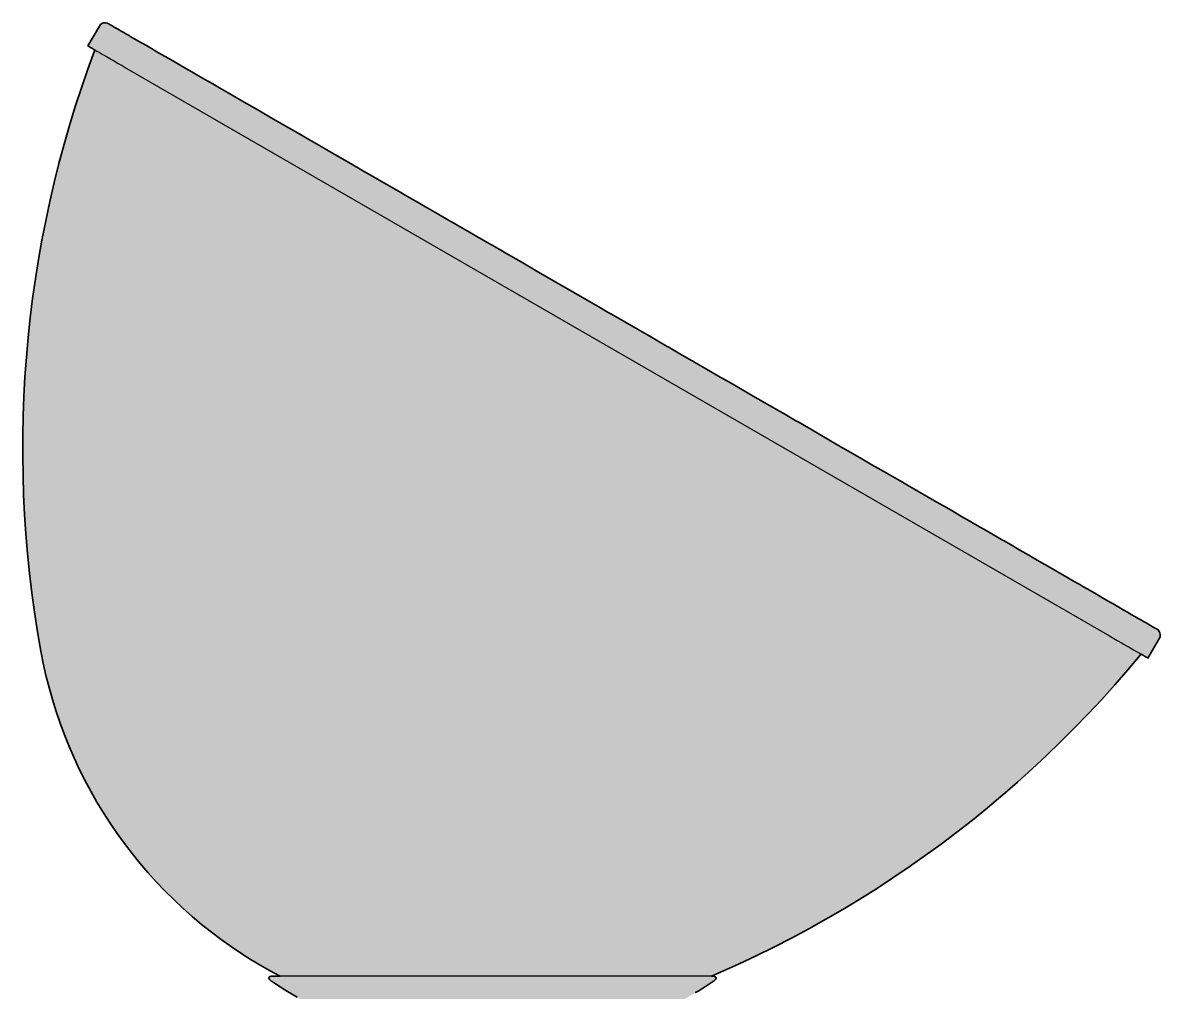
# Model space of a CAD drawing. Header units: millimetres. Extents: x 76 to 984, y 89 to 1115.
# Drawn here: x 637.1 to 984.1, y 819.2 to 1114.9 of the extents above; entities that cross this region are included whole.
import ezdxf

# ---------------------------------------------------------------- set-up
doc = ezdxf.new("R2010")
doc.units = ezdxf.units.MM
doc.layers.add('Blocks', color=7, linetype='Continuous')
doc.layers.add('Blocks$Fill', color=7, linetype='Continuous', true_color=0xffffff)
doc.layers.add('Blocks$Inner', color=7, linetype='Continuous', lineweight=25, true_color=0x007f00)
doc.layers.add('Blocks$Outline', color=7, linetype='Continuous', lineweight=35, true_color=0xff3f3f)

# ---------------------------------------------------------------- blocks, each defined once
blk = doc.blocks.new('Taccia Small Table Lamp Side')
at = {"layer": 'Blocks$Fill'}
blk.add_hatch(color=256, dxfattribs=at).paths.add_polyline_path([(51.56, 488.39), (51.69, 488.32), (51.77, 488.27), (51.95, 488.17), (52.24, 488), (52.35, 487.93), (52.7, 487.74), (52.97, 487.58), (53.53, 487.26), (53.75, 487.13), (53.8, 487.1), (53.88, 487.06), (54.17, 486.89), (54.71, 486.57), (55.25, 486.26), (56.1, 485.77), (56.72, 485.41), (57.7, 484.85), (58.07, 484.63), (59.18, 483.99), (60.38, 483.3), (61.66, 482.56), (62.99, 481.79), (64.56, 480.89), (65.86, 480.14), (66, 480.06), (67.6, 479.13), (68.49, 478.62), (69.83, 477.85), (71.77, 476.72), (73.81, 475.55), (75.03, 474.85), (76.82, 473.81), (78.89, 472.61), (81.04, 471.38), (83.25, 470.1), (84.21, 469.55), (85.29, 468.92), (85.8, 468.62), (87.9, 467.41), (90.33, 466.01), (92.82, 464.57), (95.38, 463.09), (98, 461.58), (98.83, 461.1), (101.76, 459.41), (104.6, 457.77), (106.25, 456.82), (109.11, 455.17), (112.04, 453.48), (114.19, 452.23), (116.34, 450.99), (118.05, 450.01), (121.13, 448.23), (124.26, 446.42), (126.51, 445.12), (127.63, 444.47), (128.72, 443.85), (130.67, 442.72), (132.97, 441.39), (134.69, 440.4), (137.92, 438.54), (140.62, 436.97), (141.95, 436.21), (145.65, 434.07), (145.9, 433.92), (147.45, 433.03), (150.27, 431.4), (151.71, 430.57), (154.42, 429), (155.83, 428.19), (156.99, 427.53), (157.96, 426.96), (161.52, 424.91), (164.3, 423.3), (164.73, 423.06), (167.17, 421.65), (169.34, 420.39), (171.1, 419.38), (172.59, 418.52), (172.96, 418.3), (173.29, 418.11), (177.26, 415.82), (178.85, 414.9), (180.55, 413.92), (181.87, 413.16), (185.27, 411.19), (187.87, 409.69), (188.59, 409.28), (192.64, 406.94), (193.05, 406.71), (193.35, 406.53), (197.41, 404.19), (201.48, 401.84), (203.86, 400.46), (204.84, 399.9), (208.91, 397.55), (212.99, 395.19), (217.07, 392.84), (221.15, 390.48), (221.86, 390.07), (222.13, 389.92), (225.21, 388.13), (229.27, 385.79), (229.53, 385.64), (229.99, 385.38), (231.21, 384.68), (233.32, 383.45), (237.35, 381.13), (241.37, 378.81), (245.37, 376.5), (249.34, 374.21), (249.78, 373.95), (250.04, 373.8), (253.98, 371.52), (256.07, 370.32), (257.21, 369.66), (261.1, 367.41), (261.79, 367.02), (265.64, 364.79), (269.46, 362.59), (270.63, 361.91), (271.71, 361.29), (275.18, 359.29), (275.58, 359.06), (276.98, 358.25), (280.68, 356.11), (284.33, 354), (287.94, 351.92), (291.49, 349.87), (293.63, 348.63), (295.18, 347.74), (298.36, 345.9), (301.5, 344.09), (304.58, 342.31), (306.16, 341.4), (308.44, 340.09), (311.64, 338.23), (313.51, 337.15), (316.38, 335.5), (319.19, 333.88), (320.87, 332.91), (323.8, 331.22), (324.19, 330.99), (324.62, 330.74), (327.25, 329.23), (328.64, 328.42), (329.45, 327.96), (332.16, 326.39), (332.98, 325.92), (334.73, 324.91), (337.09, 323.55), (339.37, 322.22), (341.59, 320.94), (343.74, 319.71), (345.81, 318.51), (347.53, 317.51), (348.82, 316.77), (350.86, 315.6), (352.8, 314.47), (354.65, 313.4), (356.41, 312.39), (358.07, 311.43), (358.91, 310.94), (359.6, 310.54), (360.97, 309.76), (362.25, 309.02), (363.44, 308.33), (364.55, 307.69), (365.58, 307.09), (366.52, 306.55), (367.2, 306.16), (367.73, 305.85), (368.46, 305.43), (369.1, 305.06), (369.53, 304.81), (369.93, 304.58), (370.34, 304.34), (370.67, 304.15), (370.9, 304.02), (370.94, 304), (371.07, 303.93), (371.13, 303.89), (371.59, 303.59), (371.95, 303.17), (372.18, 302.68), (372.27, 302.14), (372.21, 301.59), (372, 301.08), (368.5, 295.02), (368.46, 295.05), (368.29, 295.14), (368.25, 295.17), (368.19, 295.2), (367.44, 295.63), (367.43, 295.64), (367.41, 295.65), (367.24, 295.75), (367.21, 295.77), (367.18, 295.78), (367.14, 295.81), (367.02, 295.87), (366.84, 295.98), (366.65, 296.09), (366.4, 296.24), (358.41, 286.88), (350.3, 278.04), (341.89, 269.48), (333.19, 261.21), (324.21, 253.26), (314.96, 245.61), (305.45, 238.29), (295.69, 231.31), (285.69, 224.67), (275.48, 218.37), (265.05, 212.44), (254.42, 206.86), (243.6, 201.66), (235.32, 198), (236.03, 197.99), (236.33, 197.94), (236.55, 197.84), (236.71, 197.72), (236.78, 197.56), (236.78, 197.37), (236.7, 197.17), (236.54, 196.95), (236.3, 196.72), (236.01, 196.5), (236.01, 196.5), (234.47, 195.47), (231.5, 193.58), (228.51, 191.8), (225.53, 190.14), (222.58, 188.6), (219.66, 187.18), (219.24, 186.99), (219.24, 186.99), (218.96, 186.84), (218.71, 186.64), (218.48, 186.42), (218.29, 186.16), (218.13, 185.88), (218.01, 185.58), (217.94, 185.27), (217.91, 184.95), (217.91, 184.95), (217.63, 171), (217.65, 171), (218.62, 171), (219.65, 171), (220.73, 171), (221.87, 171), (222.13, 171), (222.2, 171), (222.39, 171), (222.5, 171), (222.53, 171), (223.24, 171), (224.36, 171), (225.49, 171), (226.63, 171), (226.72, 171), (226.82, 171), (226.91, 171), (226.99, 171), (227.07, 171), (227.15, 171), (227.25, 171), (227.35, 170.99), (227.45, 170.98), (227.55, 170.97), (227.64, 170.96), (227.74, 170.94), (227.83, 170.91), (227.93, 170.89), (228.02, 170.86), (228.12, 170.83), (228.21, 170.79), (228.3, 170.75), (228.4, 170.71), (228.49, 170.66), (228.58, 170.61), (228.65, 170.57), (228.66, 170.56), (228.74, 170.51), (228.75, 170.5), (228.83, 170.44), (228.92, 170.38), (229, 170.32), (229.07, 170.25), (229.15, 170.18), (229.22, 170.11), (229.29, 170.03), (229.36, 169.96), (229.43, 169.88), (229.49, 169.79), (229.55, 169.71), (229.61, 169.62), (229.66, 169.53), (229.71, 169.44), (229.76, 169.35), (229.81, 169.25), (229.83, 169.2), (229.85, 169.15), (229.87, 169.09), (229.89, 169.05), (229.9, 168.99), (229.92, 168.95), (229.93, 168.89), (229.95, 168.84), (229.96, 168.79), (229.97, 168.73), (229.98, 168.68), (229.99, 168.61), (230, 168.57), (230.01, 168.5), (230.01, 168.46), (230.02, 168.38), (230.02, 168.33), (230.03, 168.25), (230.03, 168.19), (230.03, 168.13), (230.02, 168), (230.02, 97.5), (230.02, 27), (230.03, 26.87), (230.03, 26.81), (230.03, 26.75), (230.02, 26.67), (230.02, 26.62), (230.01, 26.54), (230.01, 26.5), (230, 26.43), (229.99, 26.39), (229.98, 26.32), (229.97, 26.27), (229.96, 26.21), (229.95, 26.16), (229.93, 26.11), (229.92, 26.05), (229.91, 26.01), (229.89, 25.95), (229.87, 25.91), (229.85, 25.85), (229.83, 25.8), (229.81, 25.75), (229.76, 25.65), (229.71, 25.56), (229.66, 25.47), (229.61, 25.38), (229.55, 25.29), (229.49, 25.21), (229.43, 25.12), (229.36, 25.04), (229.29, 24.97), (229.22, 24.89), (229.15, 24.82), (229.07, 24.75), (229, 24.68), (228.92, 24.62), (228.83, 24.56), (228.75, 24.5), (228.74, 24.49), (228.66, 24.44), (228.65, 24.43), (228.58, 24.39), (228.49, 24.34), (228.4, 24.29), (228.3, 24.25), (228.21, 24.21), (228.12, 24.17), (228.02, 24.14), (227.93, 24.11), (227.83, 24.09), (227.74, 24.06), (227.64, 24.04), (227.55, 24.03), (227.45, 24.02), (227.35, 24.01), (227.25, 24), (227.15, 24), (227.07, 24), (226.99, 24), (226.91, 24), (226.82, 24), (226.72, 24), (226.63, 24), (225.52, 24), (224.42, 24), (223.34, 24), (222.53, 24), (222.5, 24), (222.39, 24), (222.2, 24), (222.13, 24), (221.87, 24), (220.73, 24), (219.65, 24), (218.62, 24), (217.65, 24), (217.61, 24), (217.66, 21.04), (217.66, 21.04), (217.6, 19.55), (217.58, 18.22), (217.6, 16.76), (217.65, 15.36), (217.77, 13.74), (217.8, 13.45), (217.83, 10.99), (217.84, 10.99), (217.84, 10.99), (217.88, 10.8), (217.99, 10.64), (218.15, 10.54), (218.34, 10.5), (218.87, 10.5), (239.14, 10.5), (239.33, 10.46), (239.49, 10.36), (239.6, 10.2), (239.64, 10.01), (239.64, 10.01), (239.63, 10.01), (239.78, 1.51), (239.78, 1.51), (239.79, 1.51), (239.75, 1.31), (239.64, 1.15), (239.48, 1.04), (239.29, 1), (239.28, 1), (235.8, 1), (235.8, 0), (235.79, 0), (101.3, 0), (101.3, 1), (101.17, 1), (97.81, 1), (97.62, 1.04), (97.45, 1.15), (97.35, 1.31), (97.31, 1.51), (97.47, 10.01), (97.46, 10.01), (97.5, 10.2), (97.61, 10.36), (97.77, 10.46), (97.96, 10.5), (97.97, 10.5), (118.76, 10.5), (118.95, 10.54), (119.11, 10.64), (119.22, 10.8), (119.26, 10.99), (119.27, 10.99), (119.49, 24), (119.45, 24), (118.48, 24), (117.45, 24), (116.37, 24), (115.23, 24), (115.03, 24), (114.86, 24), (114.67, 24), (114.57, 24), (113.76, 24), (112.68, 24), (111.58, 24), (110.47, 24), (110.37, 24), (110.28, 24), (110.19, 24), (110.11, 24), (110.02, 24), (109.94, 24), (109.85, 24), (109.75, 24.01), (109.65, 24.02), (109.55, 24.03), (109.46, 24.04), (109.36, 24.06), (109.26, 24.09), (109.17, 24.11), (109.07, 24.14), (108.98, 24.17), (108.89, 24.21), (108.79, 24.25), (108.7, 24.29), (108.61, 24.34), (108.52, 24.39), (108.45, 24.43), (108.43, 24.44), (108.36, 24.49), (108.35, 24.5), (108.26, 24.56), (108.18, 24.62), (108.1, 24.68), (108.02, 24.75), (107.95, 24.82), (107.88, 24.89), (107.8, 24.97), (107.74, 25.04), (107.67, 25.12), (107.61, 25.21), (107.55, 25.29), (107.49, 25.38), (107.44, 25.47), (107.38, 25.56), (107.33, 25.65), (107.29, 25.75), (107.27, 25.79), (107.25, 25.85), (107.23, 25.9), (107.21, 25.95), (107.19, 26.01), (107.18, 26.05), (107.16, 26.11), (107.15, 26.16), (107.14, 26.21), (107.12, 26.27), (107.12, 26.32), (107.1, 26.39), (107.1, 26.43), (107.09, 26.5), (107.08, 26.54), (107.08, 26.62), (107.07, 26.67), (107.07, 26.75), (107.07, 26.82), (107.07, 26.87), (107.07, 27), (107.07, 97.5), (107.07, 168), (107.07, 168.13), (107.07, 168.18), (107.07, 168.25), (107.07, 168.33), (107.08, 168.38), (107.08, 168.46), (107.09, 168.5), (107.1, 168.57), (107.1, 168.61), (107.12, 168.68), (107.12, 168.73), (107.14, 168.79), (107.15, 168.84), (107.16, 168.89), (107.18, 168.95), (107.19, 168.99), (107.21, 169.05), (107.23, 169.09), (107.25, 169.15), (107.27, 169.21), (107.29, 169.25), (107.33, 169.35), (107.38, 169.44), (107.44, 169.53), (107.49, 169.62), (107.55, 169.71), (107.61, 169.79), (107.67, 169.88), (107.74, 169.96), (107.8, 170.03), (107.88, 170.11), (107.95, 170.18), (108.02, 170.25), (108.1, 170.32), (108.18, 170.38), (108.26, 170.44), (108.35, 170.5), (108.36, 170.51), (108.43, 170.56), (108.45, 170.57), (108.52, 170.61), (108.61, 170.66), (108.7, 170.71), (108.79, 170.75), (108.89, 170.79), (108.98, 170.83), (109.07, 170.86), (109.17, 170.89), (109.26, 170.91), (109.36, 170.94), (109.46, 170.96), (109.55, 170.97), (109.65, 170.98), (109.75, 170.99), (109.85, 171), (109.94, 171), (110.02, 171), (110.11, 171), (110.19, 171), (110.28, 171), (110.37, 171), (110.47, 171), (111.58, 171), (112.68, 171), (113.76, 171), (114.57, 171), (114.67, 171), (114.86, 171), (115.03, 171), (115.23, 171), (116.37, 171), (117.45, 171), (118.48, 171), (119.45, 171), (119.47, 171), (119.19, 184.95), (119.19, 184.95), (119.18, 184.95), (119.16, 185.27), (119.08, 185.58), (118.97, 185.88), (118.81, 186.16), (118.62, 186.42), (118.39, 186.64), (118.14, 186.84), (117.85, 186.99), (117.86, 186.99), (114.64, 188.55), (113.7, 189.02), (109.86, 191.08), (106.07, 193.29), (105.19, 193.85), (101.09, 196.5), (101.08, 196.5), (100.79, 196.72), (100.56, 196.95), (100.4, 197.17), (100.31, 197.37), (100.31, 197.56), (100.39, 197.72), (100.54, 197.84), (100.77, 197.94), (101.06, 197.99), (101.41, 198), (103.76, 198), (98.55, 200.85), (96.42, 202.11), (92.08, 204.82), (88.92, 206.94), (85.83, 209.14), (82.8, 211.43), (79.83, 213.79), (76.92, 216.24), (74.08, 218.77), (71.32, 221.37), (68.62, 224.04), (66, 226.79), (63.45, 229.6), (60.98, 232.49), (58.59, 235.44), (56.28, 238.46), (54.05, 241.53), (51.91, 244.67), (49.85, 247.86), (47.88, 251.11), (46, 254.41), (44.21, 257.76), (42.51, 261.15), (40.9, 264.59), (39.39, 268.08), (37.97, 271.6), (36.65, 275.16), (35.43, 278.76), (34.3, 282.38), (33.27, 286.04), (32.34, 289.72), (31.52, 293.43), (30.79, 297.16), (29.77, 303.07), (28.04, 314.95), (26.73, 326.88), (25.83, 338.84), (25.34, 350.83), (25.26, 362.83), (25.61, 374.83), (26.36, 386.8), (27.53, 398.75), (29.11, 410.64), (31.11, 422.48), (33.51, 434.24), (36.31, 445.9), (39.52, 457.47), (43.13, 468.91), (47.13, 480.23), (47.23, 480.51), (47.18, 480.54), (46.94, 480.67), (46.79, 480.76), (46.74, 480.79), (46.63, 480.86), (46.51, 480.93), (46.14, 481.14), (45.93, 481.26), (45.65, 481.42), (45.5, 481.51), (45.42, 481.55), (45.21, 481.67), (45.16, 481.7), (45.13, 481.72), (48.63, 487.78), (48.97, 488.21), (49.41, 488.54), (49.92, 488.73), (50.47, 488.78), (51.01, 488.68), (51.5, 488.43)], flags=0)
at = {"layer": 'Blocks$Inner'}
for points in [[(366.39, 296.24), (366.65, 296.09), (366.84, 295.98), (367.02, 295.87), (367.14, 295.81), (367.18, 295.78), (367.21, 295.77), (367.24, 295.75), (367.41, 295.65), (367.43, 295.64), (368.19, 295.2), (368.25, 295.17), (368.29, 295.14), (368.46, 295.05), (368.5, 295.02), (372, 301.08), (372.21, 301.59), (372.27, 302.14), (372.18, 302.68), (371.95, 303.17), (371.59, 303.59), (371.13, 303.89), (371.07, 303.93), (370.94, 304), (370.9, 304.02), (370.67, 304.15), (370.34, 304.34), (369.93, 304.58), (369.53, 304.81), (369.1, 305.06), (368.46, 305.43), (367.73, 305.85), (367.2, 306.16), (366.52, 306.55), (365.58, 307.09), (364.55, 307.69), (363.44, 308.33), (362.25, 309.02), (360.97, 309.76), (359.6, 310.54), (358.91, 310.94), (358.07, 311.43), (356.41, 312.39), (354.65, 313.4), (352.8, 314.47), (350.86, 315.6), (348.82, 316.77), (347.53, 317.51), (345.81, 318.51), (343.74, 319.71), (341.59, 320.94), (339.37, 322.22), (337.09, 323.55), (334.73, 324.91), (332.98, 325.92), (332.16, 326.39), (329.45, 327.96), (328.64, 328.42), (327.25, 329.23), (324.62, 330.74), (324.19, 330.99), (323.8, 331.22), (320.87, 332.91), (319.19, 333.88), (316.38, 335.5), (313.51, 337.15), (311.64, 338.23), (308.44, 340.09), (306.16, 341.4), (304.58, 342.31), (301.5, 344.09), (298.36, 345.9), (295.18, 347.74), (293.63, 348.63), (291.49, 349.87), (287.94, 351.92), (284.33, 354), (280.68, 356.11), (276.98, 358.25), (275.58, 359.06), (275.18, 359.29), (271.71, 361.29), (270.63, 361.91), (269.46, 362.59), (265.64, 364.79), (261.79, 367.02), (261.1, 367.41), (257.21, 369.66), (256.07, 370.32), (253.98, 371.52), (250.04, 373.8), (249.78, 373.95), (249.34, 374.21), (245.37, 376.5), (241.37, 378.81), (237.35, 381.13), (233.32, 383.45), (231.21, 384.68), (229.99, 385.38), (229.53, 385.64), (229.27, 385.79), (225.21, 388.13), (222.13, 389.92), (221.86, 390.07), (221.15, 390.48), (217.07, 392.84), (212.99, 395.19), (208.91, 397.55), (204.84, 399.9), (203.86, 400.46), (201.48, 401.84), (197.41, 404.19), (193.35, 406.53), (193.05, 406.71), (192.64, 406.94), (188.59, 409.28), (187.87, 409.69), (185.27, 411.19), (181.87, 413.16), (180.55, 413.92), (178.85, 414.9), (177.26, 415.82), (173.29, 418.11), (172.96, 418.3), (172.59, 418.52), (171.1, 419.38), (169.34, 420.39), (167.17, 421.65), (164.73, 423.06), (164.3, 423.3), (161.52, 424.91), (157.96, 426.96), (156.99, 427.53), (155.83, 428.19), (154.42, 429), (151.71, 430.57), (150.27, 431.4), (147.45, 433.03), (145.9, 433.92), (145.65, 434.07), (141.95, 436.21), (140.62, 436.97), (137.92, 438.54), (134.69, 440.4), (132.97, 441.39), (130.67, 442.72), (128.72, 443.85), (127.63, 444.47), (126.51, 445.12), (124.26, 446.42), (121.13, 448.23), (118.05, 450.01), (116.34, 450.99), (114.19, 452.23), (112.04, 453.48), (109.11, 455.17), (106.25, 456.82), (104.6, 457.77), (101.76, 459.41), (98.83, 461.1), (98, 461.58), (95.38, 463.09), (92.82, 464.57), (90.33, 466.01), (87.9, 467.41), (85.8, 468.62), (85.29, 468.92), (84.21, 469.55), (83.25, 470.1), (81.04, 471.38), (78.89, 472.61), (76.82, 473.81), (75.03, 474.85), (73.81, 475.55), (71.77, 476.72), (69.83, 477.85), (68.49, 478.62), (67.6, 479.13), (66, 480.06), (65.86, 480.14), (64.56, 480.89), (62.99, 481.79), (61.66, 482.56), (60.38, 483.3), (59.18, 483.99), (58.07, 484.63), (57.7, 484.85), (56.72, 485.41), (56.1, 485.77), (55.25, 486.26), (54.71, 486.57), (54.17, 486.89), (53.88, 487.06), (53.8, 487.1), (53.75, 487.13), (53.53, 487.26), (52.97, 487.58), (52.7, 487.74), (52.35, 487.93), (52.24, 488), (51.95, 488.17), (51.77, 488.27), (51.69, 488.32), (51.56, 488.39), (51.5, 488.43), (51.01, 488.68), (50.47, 488.78), (49.92, 488.73), (49.41, 488.54), (48.97, 488.21), (48.63, 487.78), (45.13, 481.72), (45.16, 481.7), (45.21, 481.67), (45.42, 481.55), (45.5, 481.51), (45.65, 481.42), (45.93, 481.26), (46.14, 481.14), (46.51, 480.93), (46.63, 480.86), (46.74, 480.79), (46.79, 480.76), (46.94, 480.67), (47.18, 480.54), (47.28, 480.48), (47.86, 480.14), (48.53, 479.76), (49.13, 479.41), (49.46, 479.22), (49.6, 479.14), (49.84, 479), (50.76, 478.47), (52.28, 477.59), (52.91, 477.23), (54.36, 476.39), (54.81, 476.13), (55.58, 475.69), (56.85, 474.96), (356.79, 301.79), (357.59, 301.32), (359.17, 300.41), (360.63, 299.57), (361.11, 299.29), (362.4, 298.54), (362.65, 298.4), (363.06, 298.17), (364.16, 297.53), (364.85, 297.13), (365.57, 296.72), (365.82, 296.57), (365.92, 296.51), (366.4, 296.24), (366.21, 296), (362.35, 291.41), (358.41, 286.88), (354.4, 282.42), (350.3, 278.04), (346.13, 273.72), (341.89, 269.48), (337.58, 265.31), (333.19, 261.21), (328.73, 257.2), (324.21, 253.26), (319.62, 249.39), (314.96, 245.61), (310.23, 241.91), (305.45, 238.29), (300.6, 234.76), (295.69, 231.31), (290.72, 227.95), (285.69, 224.67), (280.61, 221.48), (275.48, 218.37), (270.29, 215.36), (265.05, 212.44), (259.76, 209.6), (254.42, 206.86), (249.03, 204.22), (243.6, 201.66), (238.13, 199.2), (235.32, 198)], [(48.64, 487.78), (48.63, 487.78)], [(47.23, 480.51), (47.13, 480.23), (45.08, 474.59), (43.13, 468.91), (41.27, 463.21), (39.52, 457.47), (37.87, 451.7), (36.31, 445.9), (34.86, 440.08), (33.51, 434.24), (32.26, 428.37), (31.11, 422.48), (30.06, 416.57), (29.11, 410.64), (28.27, 404.7), (27.53, 398.75), (26.9, 392.78), (26.36, 386.8), (25.93, 380.82), (25.61, 374.83), (25.38, 368.83), (25.26, 362.83), (25.25, 356.83), (25.34, 350.83), (25.53, 344.84), (25.83, 338.84), (26.23, 332.86), (26.73, 326.88), (27.33, 320.91), (28.04, 314.95), (28.86, 309), (29.77, 303.07), (30.79, 297.16), (31.52, 293.43), (32.34, 289.72), (33.27, 286.04), (34.3, 282.38), (35.43, 278.76), (36.65, 275.16), (37.97, 271.6), (39.39, 268.08), (40.9, 264.59), (42.51, 261.15), (44.21, 257.76), (46, 254.41), (47.88, 251.11), (49.85, 247.86), (51.91, 244.67), (54.05, 241.53), (56.28, 238.46), (58.59, 235.44), (60.98, 232.49), (63.45, 229.6), (66, 226.79), (68.62, 224.04), (71.32, 221.37), (74.08, 218.77), (76.92, 216.24), (79.83, 213.79), (82.8, 211.43), (85.83, 209.14), (88.92, 206.94), (92.08, 204.82), (95.29, 202.79), (96.06, 202.33), (96.42, 202.11), (98.55, 200.85), (100.71, 199.63), (101.86, 198.99), (103.76, 198)], [(45.16, 481.7), (45.16, 481.71)], [(372, 301.08), (372, 301.08)], [(230.51, 192.99), (231.5, 193.58), (232.46, 194.18), (233.52, 194.85), (234.47, 195.47), (236.01, 196.5), (236.01, 196.5), (236.3, 196.72), (236.54, 196.95), (236.7, 197.17), (236.78, 197.37), (236.78, 197.56), (236.71, 197.72), (236.55, 197.84), (236.33, 197.94), (236.03, 197.99), (235.69, 198), (235.68, 198), (235.63, 198), (235.54, 198), (235.41, 198), (235.23, 198), (235.01, 198), (234.74, 198), (234.43, 198), (234.08, 198), (233.69, 198), (233.25, 198), (232.77, 198), (232.25, 198), (231.69, 198), (231.09, 198), (230.44, 198), (229.76, 198), (229.04, 198), (228.27, 198), (227.47, 198), (226.63, 198), (225.75, 198), (224.84, 198), (223.88, 198), (222.89, 198), (221.87, 198), (220.81, 198), (219.72, 198), (218.59, 198), (217.43, 198), (216.24, 198), (215.02, 198), (213.77, 198), (212.49, 198), (211.18, 198), (209.84, 198), (208.48, 198), (207.09, 198), (205.67, 198), (204.23, 198), (202.77, 198), (201.28, 198), (199.77, 198), (198.25, 198), (196.7, 198), (195.14, 198), (193.55, 198), (191.95, 198), (190.34, 198), (188.71, 198), (187.07, 198), (185.42, 198), (183.88, 198), (182.34, 198), (180.79, 198), (179.23, 198), (177.66, 198), (176.09, 198), (174.52, 198), (172.94, 198), (171.36, 198), (169.78, 198), (168.2, 198), (166.62, 198), (165.04, 198), (163.46, 198), (161.88, 198), (160.31, 198), (158.74, 198), (157.18, 198), (155.62, 198), (154.08, 198), (152.54, 198), (151, 198), (149.48, 198), (147.97, 198), (146.47, 198), (144.98, 198), (143.51, 198), (142.05, 198), (140.6, 198), (139.17, 198), (137.76, 198), (136.36, 198), (134.98, 198), (133.62, 198), (132.28, 198), (130.96, 198), (129.66, 198), (128.38, 198), (127.12, 198), (125.89, 198), (124.68, 198), (123.49, 198), (122.33, 198), (121.2, 198), (120.09, 198), (119.01, 198), (117.95, 198), (116.93, 198), (115.93, 198), (114.96, 198), (114.03, 198), (113.12, 198), (112.24, 198), (111.39, 198), (110.58, 198), (109.8, 198), (109.05, 198), (108.33, 198), (107.65, 198), (107, 198), (106.39, 198), (105.8, 198), (105.26, 198), (104.75, 198), (104.24, 198), (103.76, 198), (103.34, 198), (102.95, 198), (102.61, 198), (102.3, 198), (102.05, 198), (101.83, 198), (101.66, 198), (101.53, 198), (101.45, 198), (101.41, 198), (101.06, 197.99), (100.77, 197.94), (100.54, 197.84), (100.39, 197.72), (100.31, 197.56), (100.31, 197.37), (100.4, 197.17), (100.56, 196.95), (100.79, 196.72), (101.08, 196.5), (101.09, 196.5), (102.33, 195.66), (105.19, 193.85), (106.07, 193.29), (108.97, 191.6)]]:
    blk.add_lwpolyline(points, dxfattribs=at)
at = {"layer": 'Blocks$Outline'}
for points in [[(45.13, 481.72), (48.63, 487.78)], [(48.63, 487.78), (48.97, 488.21)], [(48.97, 488.21), (49.41, 488.54)], [(49.41, 488.54), (49.92, 488.73)], [(49.92, 488.73), (50.47, 488.78)], [(50.47, 488.78), (51.01, 488.68)], [(51.01, 488.68), (51.5, 488.43)], [(51.5, 488.43), (51.56, 488.39)], [(51.56, 488.39), (51.69, 488.32)], [(51.69, 488.32), (51.77, 488.27)], [(51.77, 488.27), (51.95, 488.17)], [(51.95, 488.17), (52.24, 488)], [(52.24, 488), (52.35, 487.93)], [(52.35, 487.93), (52.7, 487.74)], [(52.7, 487.74), (52.97, 487.58)], [(52.97, 487.58), (53.53, 487.26)], [(53.53, 487.26), (53.75, 487.13)], [(53.75, 487.13), (53.8, 487.1)], [(53.8, 487.1), (53.88, 487.06)], [(53.88, 487.06), (54.17, 486.89)], [(54.17, 486.89), (54.71, 486.57)], [(54.71, 486.57), (55.25, 486.26)], [(55.25, 486.26), (56.1, 485.77)], [(56.1, 485.77), (56.72, 485.41)], [(56.72, 485.41), (57.7, 484.85)], [(57.7, 484.85), (58.07, 484.63)], [(58.07, 484.63), (59.18, 483.99)], [(59.18, 483.99), (60.38, 483.3)], [(60.38, 483.3), (61.66, 482.56)], [(61.66, 482.56), (62.99, 481.79)], [(103.76, 198), (101.86, 198.99), (100.71, 199.63), (98.55, 200.85), (96.42, 202.11), (96.06, 202.33), (95.29, 202.79), (92.08, 204.82), (88.92, 206.94), (85.83, 209.14), (82.8, 211.43), (79.83, 213.79), (76.92, 216.24), (74.08, 218.77), (71.32, 221.37), (68.62, 224.04), (66, 226.79), (63.45, 229.6), (60.98, 232.49), (58.59, 235.44), (56.28, 238.46), (54.05, 241.53), (51.91, 244.67), (49.85, 247.86), (47.88, 251.11), (46, 254.41), (44.21, 257.76), (42.51, 261.15), (40.9, 264.59), (39.39, 268.08), (37.97, 271.6), (36.65, 275.16), (35.43, 278.76), (34.3, 282.38), (33.27, 286.04), (32.34, 289.72), (31.52, 293.43), (30.79, 297.16), (29.77, 303.07), (28.86, 309), (28.04, 314.95), (27.33, 320.91), (26.73, 326.88), (26.23, 332.86), (25.83, 338.84), (25.53, 344.84), (25.34, 350.83), (25.25, 356.83), (25.26, 362.83), (25.38, 368.83), (25.61, 374.83), (25.93, 380.82), (26.36, 386.8), (26.9, 392.78), (27.53, 398.75), (28.27, 404.7), (29.11, 410.64), (30.06, 416.57), (31.11, 422.48), (32.26, 428.37), (33.51, 434.24), (34.86, 440.08), (36.31, 445.9), (37.87, 451.7), (39.52, 457.47), (41.27, 463.21), (43.13, 468.91), (45.08, 474.59), (47.13, 480.23), (47.23, 480.51)], [(45.16, 481.7), (45.13, 481.72)], [(45.21, 481.67), (45.16, 481.7)], [(45.42, 481.55), (45.21, 481.67)], [(45.5, 481.51), (45.42, 481.55)], [(45.65, 481.42), (45.5, 481.51)], [(45.93, 481.26), (45.65, 481.42)], [(46.14, 481.14), (45.93, 481.26)], [(46.51, 480.93), (46.14, 481.14)], [(46.63, 480.86), (46.51, 480.93)], [(46.74, 480.79), (46.63, 480.86)], [(46.79, 480.76), (46.74, 480.79)], [(46.94, 480.67), (46.79, 480.76)], [(47.18, 480.54), (46.94, 480.67)], [(47.23, 480.51), (47.18, 480.54)], [(62.99, 481.79), (64.56, 480.89)], [(64.56, 480.89), (65.86, 480.14)], [(65.86, 480.14), (66, 480.06)], [(66, 480.06), (67.6, 479.13)], [(67.6, 479.13), (68.49, 478.62)], [(68.49, 478.62), (69.83, 477.85)], [(69.83, 477.85), (71.77, 476.72)], [(71.77, 476.72), (73.81, 475.55)], [(73.81, 475.55), (75.03, 474.85)], [(75.03, 474.85), (76.82, 473.81)], [(76.82, 473.81), (78.89, 472.61)], [(78.89, 472.61), (81.04, 471.38)], [(81.04, 471.38), (83.25, 470.1)], [(83.25, 470.1), (84.21, 469.55)], [(84.21, 469.55), (85.29, 468.92)], [(85.29, 468.92), (85.8, 468.62)], [(85.8, 468.62), (87.9, 467.41)], [(87.9, 467.41), (90.33, 466.01)], [(90.33, 466.01), (92.82, 464.57)], [(92.82, 464.57), (95.38, 463.09)], [(95.38, 463.09), (98, 461.58)], [(98, 461.58), (98.83, 461.1)], [(98.83, 461.1), (101.76, 459.41)], [(101.76, 459.41), (104.6, 457.77)], [(104.6, 457.77), (106.25, 456.82)], [(106.25, 456.82), (109.11, 455.17)], [(109.11, 455.17), (112.04, 453.48)], [(112.04, 453.48), (114.19, 452.23)], [(114.19, 452.23), (116.34, 450.99)], [(116.34, 450.99), (118.05, 450.01)], [(118.05, 450.01), (121.13, 448.23)], [(121.13, 448.23), (124.26, 446.42)], [(124.26, 446.42), (126.51, 445.12)], [(126.51, 445.12), (127.63, 444.47)], [(127.63, 444.47), (128.72, 443.85)], [(128.72, 443.85), (130.67, 442.72)], [(130.67, 442.72), (132.97, 441.39)], [(132.97, 441.39), (134.69, 440.4)], [(134.69, 440.4), (137.92, 438.54)], [(137.92, 438.54), (140.62, 436.97)], [(140.62, 436.97), (141.95, 436.21)], [(141.95, 436.21), (145.65, 434.07)], [(145.65, 434.07), (145.9, 433.92)], [(145.9, 433.92), (147.45, 433.03)], [(147.45, 433.03), (150.27, 431.4)], [(150.27, 431.4), (151.71, 430.57)], [(151.71, 430.57), (154.42, 429)], [(154.42, 429), (155.83, 428.19)], [(155.83, 428.19), (156.99, 427.53)], [(156.99, 427.53), (157.96, 426.96)], [(157.96, 426.96), (161.52, 424.91)], [(161.52, 424.91), (164.3, 423.3)], [(164.3, 423.3), (164.73, 423.06)], [(164.73, 423.06), (167.17, 421.65)], [(167.17, 421.65), (169.34, 420.39)], [(169.34, 420.39), (171.1, 419.38)], [(171.1, 419.38), (172.59, 418.52)], [(172.59, 418.52), (172.96, 418.3)], [(172.96, 418.3), (173.29, 418.11)], [(173.29, 418.11), (177.26, 415.82)], [(177.26, 415.82), (178.85, 414.9)], [(178.85, 414.9), (180.55, 413.92)], [(180.55, 413.92), (181.87, 413.16)], [(181.87, 413.16), (185.27, 411.19)], [(185.27, 411.19), (187.87, 409.69)], [(187.87, 409.69), (188.59, 409.28)], [(188.59, 409.28), (192.64, 406.94)], [(192.64, 406.94), (193.05, 406.71)], [(193.05, 406.71), (193.35, 406.53)], [(193.35, 406.53), (197.41, 404.19)], [(197.41, 404.19), (201.48, 401.84)], [(201.48, 401.84), (203.86, 400.46)], [(203.86, 400.46), (204.84, 399.9)], [(204.84, 399.9), (208.91, 397.55)], [(208.91, 397.55), (212.99, 395.19)], [(212.99, 395.19), (217.07, 392.84)], [(217.07, 392.84), (221.15, 390.48)], [(221.15, 390.48), (221.86, 390.07)], [(221.86, 390.07), (222.13, 389.92)], [(222.13, 389.92), (225.21, 388.13)], [(225.21, 388.13), (229.27, 385.79)], [(229.27, 385.79), (229.53, 385.64)], [(229.53, 385.64), (229.99, 385.38)], [(229.99, 385.38), (231.21, 384.68)], [(231.21, 384.68), (233.32, 383.45)], [(233.32, 383.45), (237.35, 381.13)], [(237.35, 381.13), (241.37, 378.81)], [(241.37, 378.81), (245.37, 376.5)], [(245.37, 376.5), (249.34, 374.21)], [(249.34, 374.21), (249.78, 373.95)], [(249.78, 373.95), (250.04, 373.8)], [(250.04, 373.8), (253.98, 371.52)], [(253.98, 371.52), (256.07, 370.32)], [(256.07, 370.32), (257.21, 369.66)], [(257.21, 369.66), (261.1, 367.41)], [(261.1, 367.41), (261.79, 367.02)], [(261.79, 367.02), (265.64, 364.79)], [(265.64, 364.79), (269.46, 362.59)], [(269.46, 362.59), (270.63, 361.91)], [(270.63, 361.91), (271.71, 361.29)], [(271.71, 361.29), (275.18, 359.29)], [(275.18, 359.29), (275.58, 359.06)], [(275.58, 359.06), (276.98, 358.25)], [(276.98, 358.25), (280.68, 356.11)], [(280.68, 356.11), (284.33, 354)], [(284.33, 354), (287.94, 351.92)], [(287.94, 351.92), (291.49, 349.87)], [(291.49, 349.87), (293.63, 348.63)], [(293.63, 348.63), (295.18, 347.74)], [(295.18, 347.74), (298.36, 345.9)], [(298.36, 345.9), (301.5, 344.09)], [(301.5, 344.09), (304.58, 342.31)], [(304.58, 342.31), (306.16, 341.4)], [(306.16, 341.4), (308.44, 340.09)], [(308.44, 340.09), (311.64, 338.23)], [(311.64, 338.23), (313.51, 337.15)], [(313.51, 337.15), (316.38, 335.5)], [(316.38, 335.5), (319.19, 333.88)], [(319.19, 333.88), (320.87, 332.91)], [(320.87, 332.91), (323.8, 331.22)], [(323.8, 331.22), (324.19, 330.99)], [(324.19, 330.99), (324.62, 330.74)], [(324.62, 330.74), (327.25, 329.23)], [(327.25, 329.23), (328.64, 328.42)], [(328.64, 328.42), (329.45, 327.96)], [(329.45, 327.96), (332.16, 326.39)], [(332.16, 326.39), (332.98, 325.92)], [(332.98, 325.92), (334.73, 324.91)], [(334.73, 324.91), (337.09, 323.55)], [(337.09, 323.55), (339.37, 322.22)], [(339.37, 322.22), (341.59, 320.94)], [(341.59, 320.94), (343.74, 319.71)], [(343.74, 319.71), (345.81, 318.51)], [(345.81, 318.51), (347.53, 317.51)], [(347.53, 317.51), (348.82, 316.77)], [(348.82, 316.77), (350.86, 315.6)], [(350.86, 315.6), (352.8, 314.47)], [(352.8, 314.47), (354.65, 313.4)], [(354.65, 313.4), (356.41, 312.39)], [(356.41, 312.39), (358.07, 311.43)], [(358.07, 311.43), (358.91, 310.94)], [(358.91, 310.94), (359.6, 310.54)], [(359.6, 310.54), (360.97, 309.76)], [(360.97, 309.76), (362.25, 309.02)], [(362.25, 309.02), (363.44, 308.33)], [(363.44, 308.33), (364.55, 307.69)], [(364.55, 307.69), (365.58, 307.09)], [(365.58, 307.09), (366.52, 306.55)], [(366.52, 306.55), (367.2, 306.16)], [(367.2, 306.16), (367.73, 305.85)], [(367.73, 305.85), (368.46, 305.43)], [(368.46, 305.43), (369.1, 305.06)], [(369.1, 305.06), (369.53, 304.81)], [(369.53, 304.81), (369.93, 304.58)], [(369.93, 304.58), (370.34, 304.34)], [(370.34, 304.34), (370.67, 304.15)], [(370.67, 304.15), (370.9, 304.02)], [(370.9, 304.02), (370.94, 304)], [(370.94, 304), (371.07, 303.93)], [(371.07, 303.93), (371.13, 303.89)], [(371.13, 303.89), (371.59, 303.59)], [(371.59, 303.59), (371.95, 303.17)], [(371.95, 303.17), (372.18, 302.68)], [(372.18, 302.68), (372.27, 302.14)], [(372.27, 302.14), (372.21, 301.59)], [(372, 301.08), (368.5, 295.02)], [(372.21, 301.59), (372, 301.08)], [(366.4, 296.24), (366.21, 296), (362.35, 291.41), (358.41, 286.88), (354.4, 282.42), (350.3, 278.04), (346.13, 273.72), (341.89, 269.48), (337.58, 265.31), (333.19, 261.21), (328.73, 257.2), (324.21, 253.26), (319.62, 249.39), (314.96, 245.61), (310.23, 241.91), (305.45, 238.29), (300.6, 234.76), (295.69, 231.31), (290.72, 227.95), (285.69, 224.67), (280.61, 221.48), (275.48, 218.37), (270.29, 215.36), (265.05, 212.44), (259.76, 209.6), (254.42, 206.86), (249.03, 204.22), (243.6, 201.66), (238.13, 199.2), (235.32, 198)], [(366.65, 296.09), (366.4, 296.24)], [(366.84, 295.98), (366.65, 296.09)], [(367.02, 295.87), (366.84, 295.98)], [(367.14, 295.81), (367.02, 295.87)], [(367.18, 295.78), (367.14, 295.81)], [(367.21, 295.77), (367.18, 295.78)], [(367.24, 295.75), (367.21, 295.77)], [(367.41, 295.65), (367.24, 295.75)], [(367.43, 295.64), (367.41, 295.65)], [(367.44, 295.63), (367.43, 295.64)], [(368.19, 295.2), (367.44, 295.63)], [(368.25, 295.17), (368.19, 295.2)], [(368.29, 295.14), (368.25, 295.17)], [(368.46, 295.05), (368.29, 295.14)], [(368.5, 295.02), (368.46, 295.05)], [(108.97, 191.6), (106.07, 193.29), (105.19, 193.85), (102.33, 195.66), (101.09, 196.5), (101.08, 196.5), (100.79, 196.72), (100.56, 196.95), (100.4, 197.17), (100.31, 197.37), (100.31, 197.56), (100.39, 197.72), (100.54, 197.84), (100.77, 197.94), (101.06, 197.99), (101.41, 198), (101.45, 198), (101.53, 198), (101.66, 198), (101.83, 198), (102.05, 198), (102.3, 198), (102.61, 198), (102.95, 198), (103.34, 198), (103.76, 198)], [(235.32, 198), (235.41, 198), (235.54, 198), (235.63, 198), (235.68, 198), (235.69, 198), (236.03, 197.99), (236.33, 197.94), (236.55, 197.84), (236.71, 197.72), (236.78, 197.56), (236.78, 197.37), (236.7, 197.17), (236.54, 196.95), (236.3, 196.72), (236.01, 196.5), (236.01, 196.5), (234.47, 195.47), (233.52, 194.85), (232.46, 194.18), (231.5, 193.58), (230.51, 192.99)]]:
    blk.add_lwpolyline(points, dxfattribs=at)

msp = doc.modelspace()

# ---------------------------------------------------------------- block references
at = {"layer": 'Blocks'}
msp.add_blockref('Taccia Small Table Lamp Side', (611.81, 626.1), dxfattribs=at)

doc.saveas('drawing.dxf')
